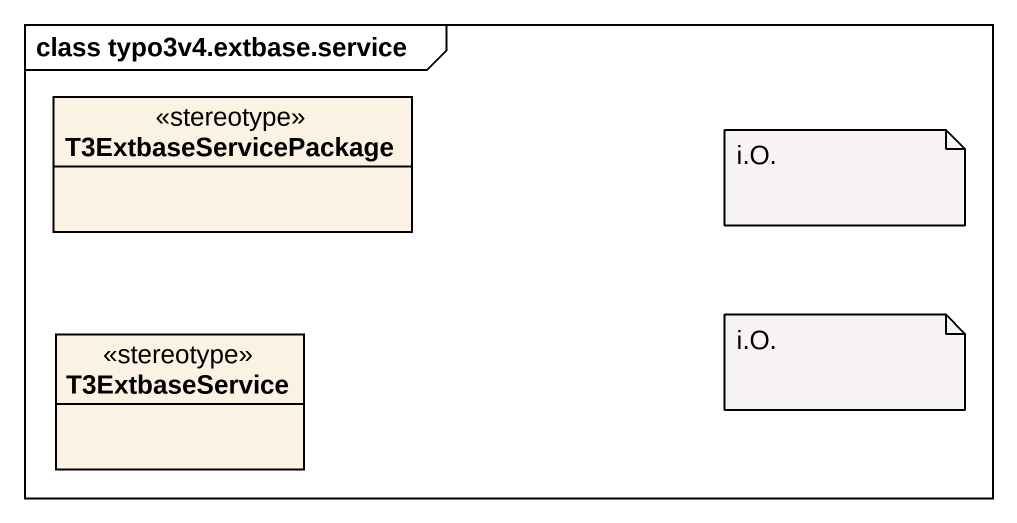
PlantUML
@startuml
mainframe class typo3v4.extbase.service
hide circle
hide empty members
class T3ExtbaseServicePackage <<stereotype>>
class T3ExtbaseService <<stereotype>>
note as N1
  i.O.
end note
note as N2
  i.O.
end note
@enduml
